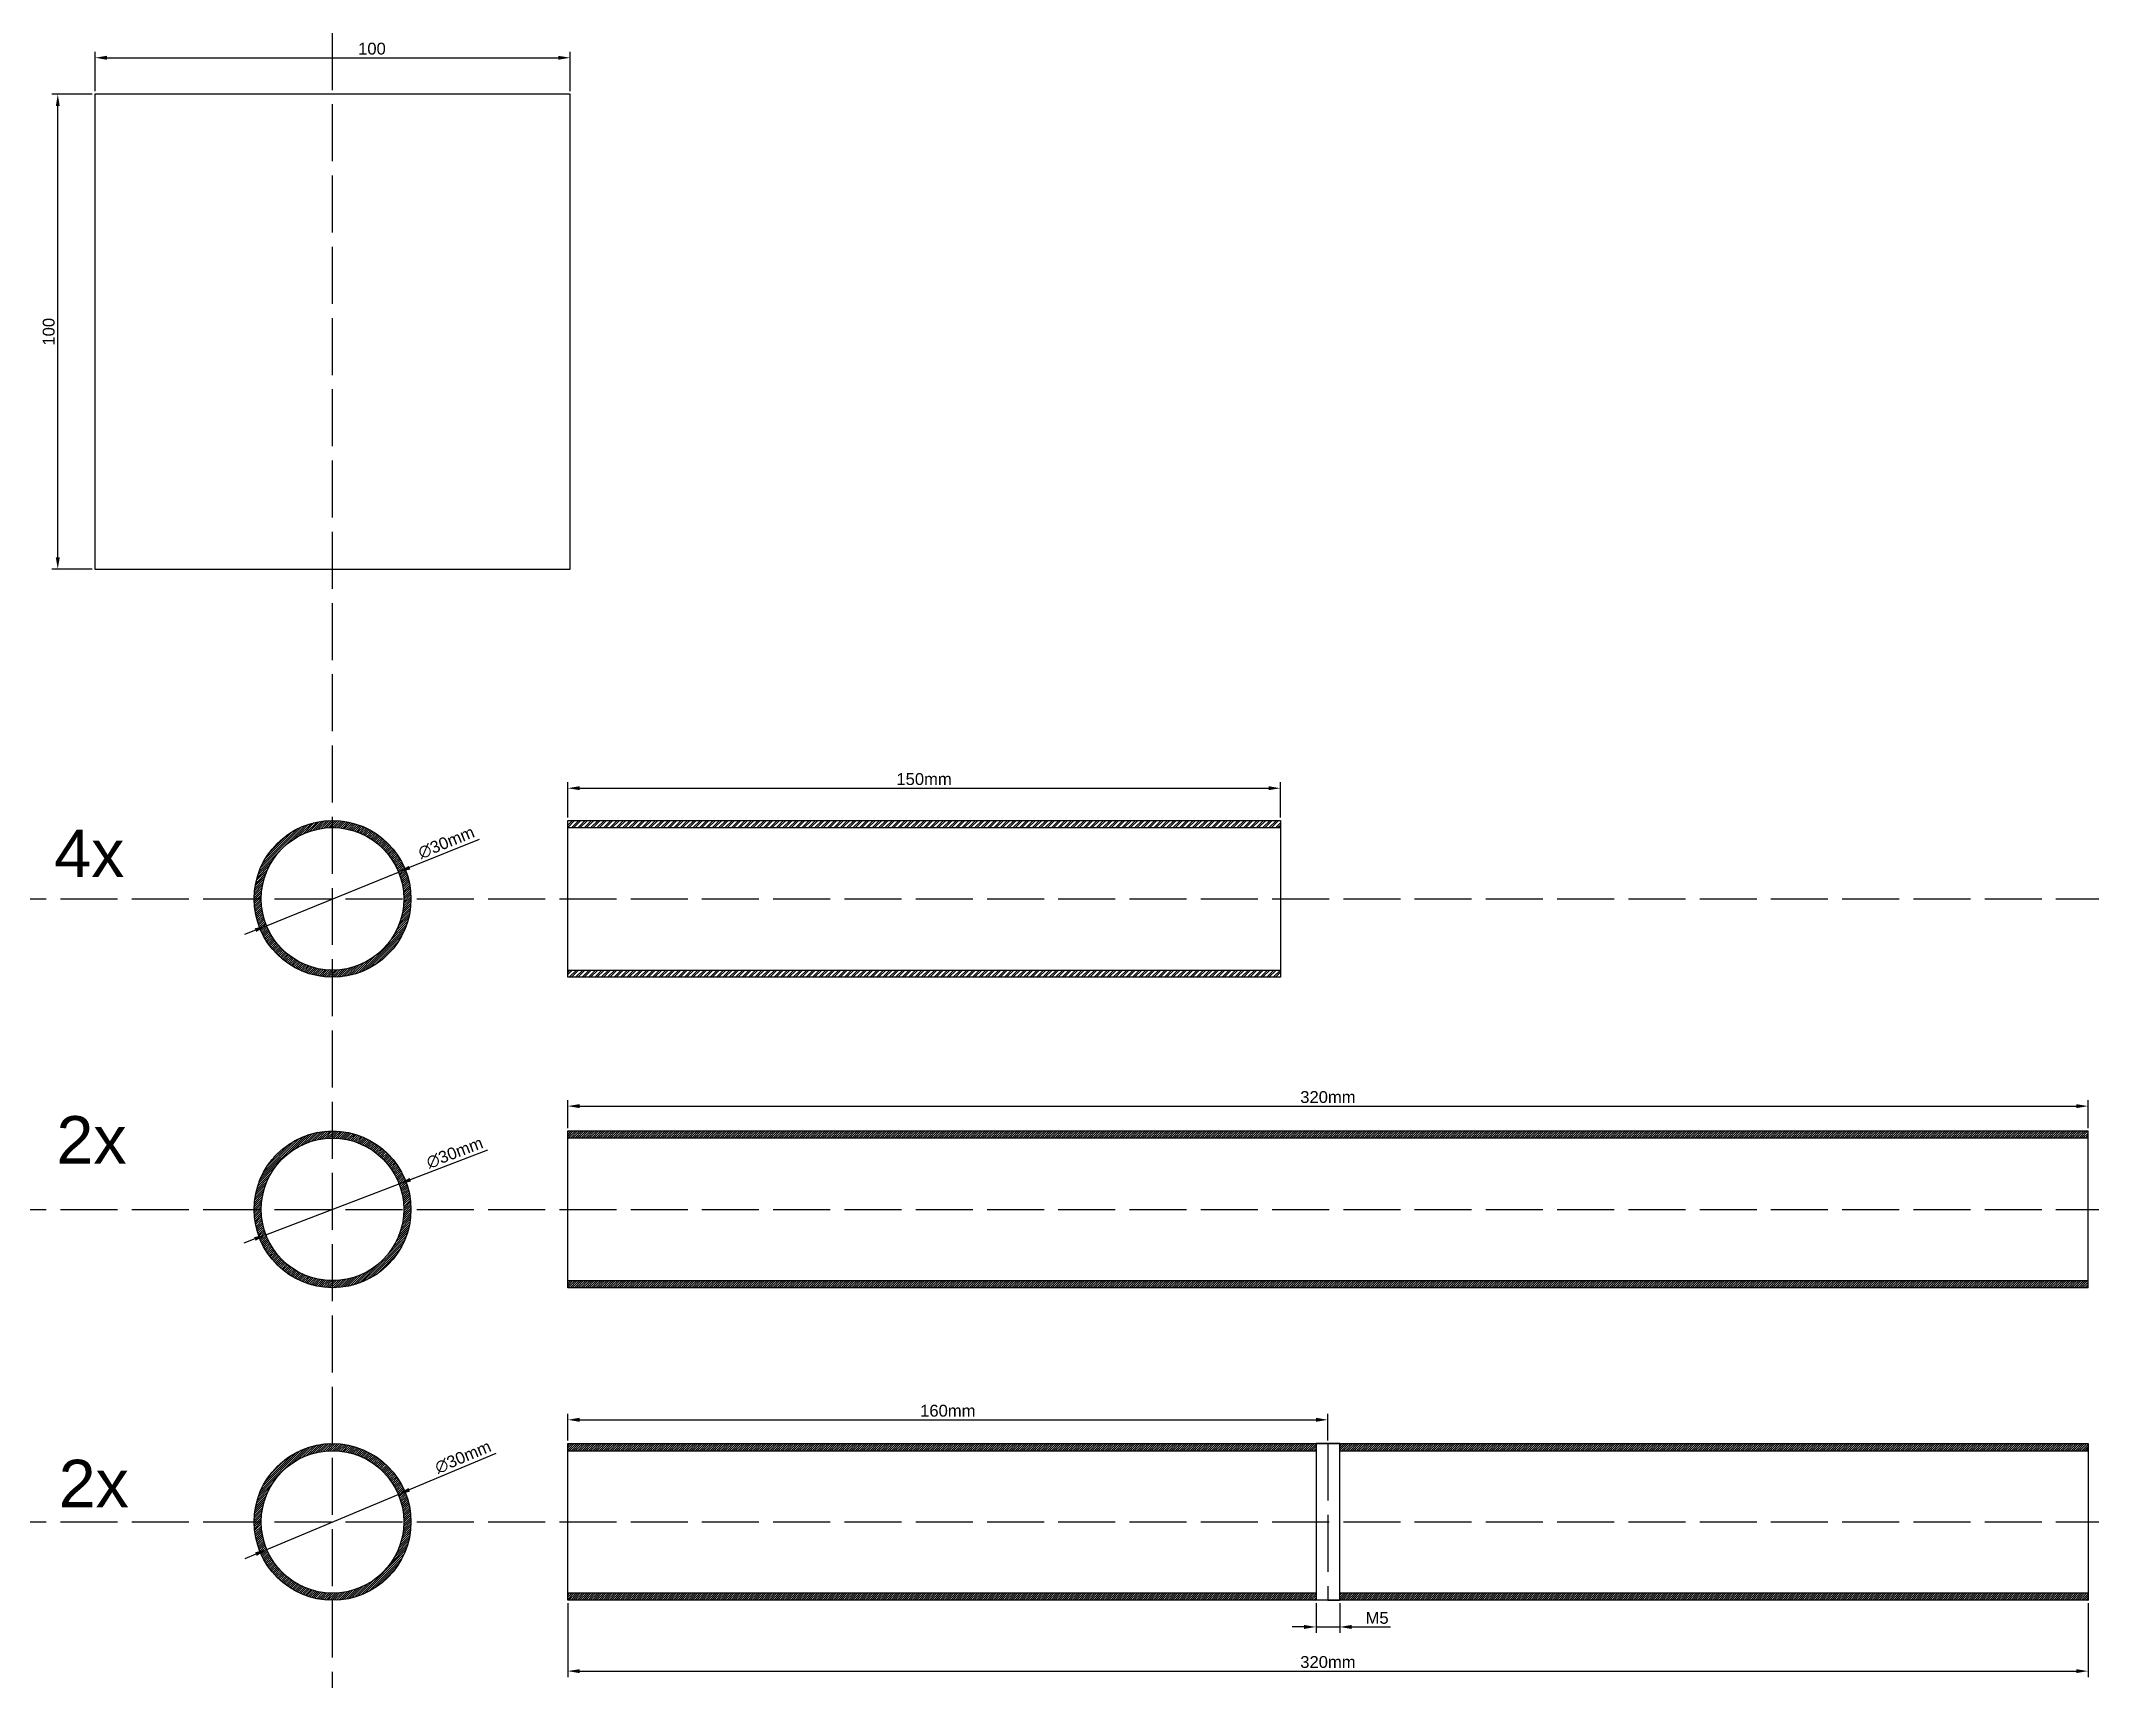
# Model space of a CAD drawing. Header units: millimetres. Extents: x 873 to 1303, y 1065 to 1410.
import ezdxf

# ---------------------------------------------------------------- set-up
doc = ezdxf.new("R2010")
doc.units = ezdxf.units.MM
doc.linetypes.add('ACAD_ISO02W100', pattern=[15, 12, -3])
for name, color, linetype in [('Capa.1 (Estructura)', 7, 'Continuous'), ('Capa.2 (Ejes)', 80, 'ACAD_ISO02W100'), ('Capa.4 (Cotas)', 10, 'Continuous')]:
    doc.layers.add(name, color=color, linetype=linetype)
doc.styles.get("Standard").update_dxf_attribs({"font": 'arial.ttf'})
doc.dimstyles.new('ISO-25', dxfattribs={"dimtxt": 2.5, "dimasz": 2.5, "dimexe": 1.25, "dimexo": 0.625, "dimtad": 1, "dimtxsty": 'Standard', "dimcen": 2.5, "dimadec": 0, "dimazin": 0, "dimtfac": 1, "dimtmove": 0, "dimatfit": 3, "dimfxl": 1, "dimarcsym": 0})

# ---------------------------------------------------------------- blocks, each defined once
blk = doc.blocks.new('*D1')
at = {"layer": 'Capa.4 (Cotas)', "color": 0, "lineweight": -2, "transparency": 16777216}
for p, q in [((968.26, 1112.46), (950.04, 1104.81)), ((920.07, 1092.25), (947.74, 1103.85)), ((917.77, 1091.28), (915.46, 1090.31))]:
    blk.add_line(p, q, dxfattribs=at)
at = {"layer": 'Capa.4 (Cotas)', "color": 0, "transparency": 16777216}
for points in [[(949.88, 1105.2), (950.2, 1104.43), (947.74, 1103.85)], [(917.61, 1091.66), (917.93, 1090.89), (920.07, 1092.25)]]:
    blk.add_solid(points, dxfattribs=at)
at = {"layer": 'Defpoints', "color": 0, "transparency": 16777216}
for p in [(947.74, 1103.85), (920.07, 1092.25)]:
    blk.add_point(p, dxfattribs=at)
at = {"layer": 'Capa.4 (Cotas)', "color": 0, "transparency": 16777216, "insert": (961.37, 1111.7), "char_height": 2.5, "attachment_point": 5, "rotation": 22.7526}
blk.add_mtext('∅30mm', dxfattribs=at)
blk = doc.blocks.new('*D2')
at = {"layer": 'Capa.4 (Cotas)', "color": 0, "lineweight": -2, "transparency": 16777216}
for p, q in [((966.53, 1176.29), (950.26, 1170.09)), ((919.89, 1158.51), (947.92, 1169.2)), ((917.55, 1157.62), (915.22, 1156.73))]:
    blk.add_line(p, q, dxfattribs=at)
at = {"layer": 'Capa.4 (Cotas)', "color": 0, "transparency": 16777216}
for points in [[(950.11, 1170.48), (950.41, 1169.7), (947.92, 1169.2)], [(917.41, 1158.01), (917.7, 1157.23), (919.89, 1158.51)]]:
    blk.add_solid(points, dxfattribs=at)
at = {"layer": 'Defpoints', "color": 0, "transparency": 16777216}
for p in [(947.92, 1169.2), (919.89, 1158.51)]:
    blk.add_point(p, dxfattribs=at)
at = {"layer": 'Capa.4 (Cotas)', "color": 0, "transparency": 16777216, "insert": (959.62, 1175.76), "char_height": 2.5, "attachment_point": 5, "rotation": 20.8676}
blk.add_mtext('∅30mm', dxfattribs=at)
blk = doc.blocks.new('*D4')
at = {"layer": 'Capa.4 (Cotas)', "color": 0, "lineweight": -2, "transparency": 16777216}
for p, q in [((964.76, 1241.75), (950.12, 1235.81)), ((920.01, 1223.58), (947.8, 1234.87)), ((917.69, 1222.64), (915.38, 1221.7))]:
    blk.add_line(p, q, dxfattribs=at)
at = {"layer": 'Capa.4 (Cotas)', "color": 0, "transparency": 16777216}
for points in [[(949.96, 1236.19), (950.28, 1235.42), (947.8, 1234.87)], [(917.53, 1223.02), (917.85, 1222.25), (920.01, 1223.58)]]:
    blk.add_solid(points, dxfattribs=at)
at = {"layer": 'Defpoints', "color": 0, "transparency": 16777216}
for p in [(947.8, 1234.87), (920.01, 1223.58)]:
    blk.add_point(p, dxfattribs=at)
at = {"layer": 'Capa.4 (Cotas)', "color": 0, "transparency": 16777216, "insert": (957.86, 1241.08), "char_height": 2.5, "width": 6.2926, "attachment_point": 5, "rotation": 22.1021}
blk.add_mtext('∅30mm', dxfattribs=at)
blk = doc.blocks.new('*D6')
at = {"layer": 'Capa.4 (Cotas)', "color": 0, "lineweight": -2, "transparency": 16777216}
for p, q in [((983.41, 1080.92), (983.41, 1065.39)), ((1303.41, 1080.92), (1303.41, 1065.39)), ((985.91, 1066.64), (1300.91, 1066.64))]:
    blk.add_line(p, q, dxfattribs=at)
at = {"layer": 'Capa.4 (Cotas)', "color": 0, "transparency": 16777216}
for points in [[(985.91, 1067.05), (985.91, 1066.22), (983.41, 1066.64)], [(1300.91, 1067.05), (1300.91, 1066.22), (1303.41, 1066.64)]]:
    blk.add_solid(points, dxfattribs=at)
at = {"layer": 'Defpoints', "color": 0, "transparency": 16777216}
for p in [(983.41, 1081.55), (1303.41, 1081.55), (1303.41, 1066.64)]:
    blk.add_point(p, dxfattribs=at)
at = {"layer": 'Capa.4 (Cotas)', "color": 0, "transparency": 16777216, "insert": (1143.41, 1068.54), "char_height": 2.5, "attachment_point": 5}
blk.add_mtext('320mm', dxfattribs=at)
blk = doc.blocks.new('*D7')
at = {"layer": 'Capa.4 (Cotas)', "color": 0, "lineweight": -2, "transparency": 16777216}
for p, q in [((983.41, 1115.17), (983.41, 1120.8)), ((1143.41, 1115.17), (1143.41, 1120.8)), ((985.91, 1119.55), (1140.91, 1119.55))]:
    blk.add_line(p, q, dxfattribs=at)
at = {"layer": 'Capa.4 (Cotas)', "color": 0, "transparency": 16777216}
for points in [[(985.91, 1119.97), (985.91, 1119.14), (983.41, 1119.55)], [(1140.91, 1119.97), (1140.91, 1119.14), (1143.41, 1119.55)]]:
    blk.add_solid(points, dxfattribs=at)
at = {"layer": 'Defpoints', "color": 0, "transparency": 16777216}
for p in [(1143.41, 1119.55), (983.41, 1114.55), (1143.41, 1114.55)]:
    blk.add_point(p, dxfattribs=at)
at = {"layer": 'Capa.4 (Cotas)', "color": 0, "transparency": 16777216, "insert": (1063.41, 1121.45), "char_height": 2.5, "width": 5.2797, "attachment_point": 5}
blk.add_mtext('160mm', dxfattribs=at)
blk = doc.blocks.new('*D8')
at = {"layer": 'Capa.4 (Cotas)', "color": 0, "lineweight": -2, "transparency": 16777216}
for p, q in [((1140.91, 1080.92), (1140.91, 1074.69)), ((1145.91, 1080.92), (1145.91, 1074.69)), ((1138.41, 1075.94), (1135.91, 1075.94)), ((1140.91, 1075.94), (1145.91, 1075.94)), ((1148.41, 1075.94), (1156.61, 1075.94))]:
    blk.add_line(p, q, dxfattribs=at)
at = {"layer": 'Capa.4 (Cotas)', "color": 0, "transparency": 16777216}
for points in [[(1138.41, 1076.36), (1138.41, 1075.52), (1140.91, 1075.94)], [(1148.41, 1076.36), (1148.41, 1075.52), (1145.91, 1075.94)]]:
    blk.add_solid(points, dxfattribs=at)
at = {"layer": 'Defpoints', "color": 0, "transparency": 16777216}
for p in [(1140.91, 1081.55), (1145.91, 1081.55), (1145.91, 1075.94)]:
    blk.add_point(p, dxfattribs=at)
at = {"layer": 'Capa.4 (Cotas)', "color": 0, "transparency": 16777216, "insert": (1153.76, 1077.84), "char_height": 2.5, "attachment_point": 5}
blk.add_mtext('M5', dxfattribs=at)
blk = doc.blocks.new('*D9')
at = {"layer": 'Capa.4 (Cotas)', "color": 0, "lineweight": -2, "transparency": 16777216}
for p, q in [((983.41, 1246.35), (983.41, 1253.77)), ((985.91, 1252.52), (1130.91, 1252.52)), ((1133.41, 1246.35), (1133.41, 1253.77))]:
    blk.add_line(p, q, dxfattribs=at)
at = {"layer": 'Capa.4 (Cotas)', "color": 0, "transparency": 16777216}
for points in [[(985.91, 1252.94), (985.91, 1252.11), (983.41, 1252.52)], [(1130.91, 1252.94), (1130.91, 1252.11), (1133.41, 1252.52)]]:
    blk.add_solid(points, dxfattribs=at)
at = {"layer": 'Defpoints', "color": 0, "transparency": 16777216}
for p in [(1133.41, 1252.52), (983.41, 1245.72), (1133.41, 1245.72)]:
    blk.add_point(p, dxfattribs=at)
at = {"layer": 'Capa.4 (Cotas)', "color": 0, "transparency": 16777216, "insert": (1058.41, 1254.43), "char_height": 2.5, "attachment_point": 5}
blk.add_mtext('150mm', dxfattribs=at)
blk = doc.blocks.new('*D10')
at = {"layer": 'Capa.4 (Cotas)', "color": 0, "lineweight": -2, "transparency": 16777216}
for p, q in [((883.91, 1399.25), (883.91, 1407.56)), ((886.41, 1406.31), (981.41, 1406.31)), ((983.91, 1399.25), (983.91, 1407.56))]:
    blk.add_line(p, q, dxfattribs=at)
at = {"layer": 'Capa.4 (Cotas)', "color": 0, "transparency": 16777216}
for points in [[(886.41, 1406.72), (886.41, 1405.89), (883.91, 1406.31)], [(981.41, 1406.72), (981.41, 1405.89), (983.91, 1406.31)]]:
    blk.add_solid(points, dxfattribs=at)
at = {"layer": 'Defpoints', "color": 0, "transparency": 16777216}
for p in [(983.91, 1406.31), (883.91, 1398.62), (983.91, 1398.62)]:
    blk.add_point(p, dxfattribs=at)
at = {"layer": 'Capa.4 (Cotas)', "color": 0, "transparency": 16777216, "insert": (942.2, 1408.21), "char_height": 2.5, "attachment_point": 5}
blk.add_mtext('100', dxfattribs=at)
blk = doc.blocks.new('*D11')
at = {"layer": 'Capa.4 (Cotas)', "color": 0, "lineweight": -2, "transparency": 16777216}
for p, q in [((883.28, 1398.62), (874.82, 1398.62)), ((876.07, 1301.12), (876.07, 1396.12)), ((883.28, 1298.62), (874.82, 1298.62))]:
    blk.add_line(p, q, dxfattribs=at)
at = {"layer": 'Capa.4 (Cotas)', "color": 0, "transparency": 16777216}
for points in [[(875.66, 1396.12), (876.49, 1396.12), (876.07, 1398.62)], [(875.66, 1301.12), (876.49, 1301.12), (876.07, 1298.62)]]:
    blk.add_solid(points, dxfattribs=at)
at = {"layer": 'Defpoints', "color": 0, "transparency": 16777216}
for p in [(876.07, 1398.62), (883.91, 1398.62), (883.91, 1298.62)]:
    blk.add_point(p, dxfattribs=at)
at = {"layer": 'Capa.4 (Cotas)', "color": 0, "transparency": 16777216, "insert": (874.17, 1348.62), "char_height": 2.5, "attachment_point": 5, "rotation": 90}
blk.add_mtext('100', dxfattribs=at)
blk = doc.blocks.new('*D13')
at = {"layer": 'Capa.4 (Cotas)', "color": 0, "lineweight": -2, "transparency": 16777216}
for p, q in [((983.41, 1180.98), (983.41, 1186.84)), ((985.91, 1185.59), (1300.91, 1185.59)), ((1303.41, 1180.98), (1303.41, 1186.84))]:
    blk.add_line(p, q, dxfattribs=at)
at = {"layer": 'Capa.4 (Cotas)', "color": 0, "transparency": 16777216}
for points in [[(985.91, 1186.01), (985.91, 1185.17), (983.41, 1185.59)], [(1300.91, 1186.01), (1300.91, 1185.17), (1303.41, 1185.59)]]:
    blk.add_solid(points, dxfattribs=at)
at = {"layer": 'Defpoints', "color": 0, "transparency": 16777216}
for p in [(1303.41, 1185.59), (983.41, 1180.35), (1303.41, 1180.35)]:
    blk.add_point(p, dxfattribs=at)
at = {"layer": 'Capa.4 (Cotas)', "color": 0, "transparency": 16777216, "insert": (1143.41, 1187.49), "char_height": 2.5, "attachment_point": 5}
blk.add_mtext('320mm', dxfattribs=at)

msp = doc.modelspace()

# ---------------------------------------------------------------- hatches: boundary and pattern name
at = {"layer": 'Capa.1 (Estructura)'}
h = msp.add_hatch(dxfattribs=at)
h.set_pattern_fill('ANSI31', color=256, scale=0.1)
h.paths.add_polyline_path([(917.406, 1229.223, 1), (950.406, 1229.223, 1)])
h.paths.add_polyline_path([(948.906, 1229.223, -1), (918.906, 1229.223, -1)], flags=16)
h = msp.add_hatch(dxfattribs=at)
h.set_pattern_fill('ANSI32', color=256, scale=0.1)
h.paths.add_polyline_path([(1133.406, 1245.723), (983.406, 1245.723), (983.406, 1244.223), (1133.406, 1244.223)])
h.paths.add_polyline_path([(1133.406, 1214.223), (983.406, 1214.223), (983.406, 1212.723), (1133.406, 1212.723)])
h = msp.add_hatch(dxfattribs=at)
h.set_pattern_fill('ANSI31', color=256, scale=0.1)
h.paths.add_polyline_path([(950.406, 1163.854, 1), (917.406, 1163.854, 1)])
h.paths.add_polyline_path([(918.906, 1163.854, -1), (948.906, 1163.854, -1)], flags=16)
h = msp.add_hatch(dxfattribs=at)
h.set_pattern_fill('ANSI31', color=256, scale=0.1)
h.paths.add_polyline_path([(1303.406, 1148.854), (983.406, 1148.854), (983.406, 1147.354), (1303.406, 1147.354)])
h.paths.add_polyline_path([(1303.406, 1180.354), (983.406, 1180.354), (983.406, 1178.854), (1303.406, 1178.854)])
h = msp.add_hatch(dxfattribs=at)
h.set_pattern_fill('ANSI31', color=256, scale=0.1)
h.paths.add_polyline_path([(917.406, 1098.047, 1), (950.406, 1098.047, 1)])
h.paths.add_polyline_path([(948.906, 1098.047, -1), (918.906, 1098.047, -1)], flags=16)
h = msp.add_hatch(dxfattribs=at)
h.set_pattern_fill('ANSI31', color=256, scale=0.1)
h.paths.add_polyline_path([(1140.906, 1114.547), (983.406, 1114.547), (983.406, 1113.047), (1140.906, 1113.047)])
h.paths.add_polyline_path([(1303.406, 1114.547), (1145.906, 1114.547), (1145.906, 1113.047), (1303.406, 1113.047)])
h.paths.add_polyline_path([(1140.906, 1083.047), (983.406, 1083.047), (983.406, 1081.547), (1140.906, 1081.547)])
h.paths.add_polyline_path([(1303.406, 1083.047), (1145.906, 1083.047), (1145.906, 1081.547), (1303.406, 1081.547)])

# ---------------------------------------------------------------- linework, layer by layer
for p, q in [((983.906, 1398.624), (883.906, 1398.624)), ((883.906, 1398.624), (883.906, 1298.624)), ((983.906, 1298.624), (983.906, 1398.624)), ((883.906, 1298.624), (983.906, 1298.624)), ((933.906, 1298.624), (983.906, 1298.624)), ((983.406, 1212.723), (983.406, 1245.723)), ((983.406, 1245.723), (1133.406, 1245.723)), ((1133.406, 1245.723), (1133.406, 1212.723)), ((983.406, 1244.223), (1133.406, 1244.223)), ((983.406, 1214.223), (1133.406, 1214.223)), ((1133.406, 1212.723), (983.406, 1212.723)), ((983.406, 1180.354), (1303.406, 1180.354)), ((983.406, 1178.854), (983.406, 1180.354)), ((1303.406, 1178.854), (983.406, 1178.854)), ((983.406, 1148.854), (983.406, 1178.854)), ((1303.406, 1178.854), (1303.406, 1180.354)), ((1303.406, 1148.854), (1303.406, 1178.854)), ((983.406, 1148.854), (1303.406, 1148.854)), ((983.406, 1147.354), (983.406, 1148.854)), ((1303.406, 1147.354), (983.406, 1147.354)), ((1303.406, 1147.354), (1303.406, 1148.854)), ((983.406, 1081.547), (983.406, 1114.547)), ((983.406, 1114.547), (1303.406, 1114.547)), ((983.406, 1114.547), (1143.406, 1114.547)), ((983.406, 1113.047), (1140.906, 1113.047)), ((1145.906, 1114.547), (1140.906, 1114.547)), ((1140.906, 1114.547), (1140.906, 1081.547)), ((1145.906, 1081.547), (1145.906, 1114.547)), ((1145.906, 1113.047), (1303.406, 1113.047)), ((1303.406, 1114.547), (1303.406, 1081.547)), ((1140.906, 1083.047), (983.406, 1083.047)), ((1303.406, 1081.547), (983.406, 1081.547)), ((1143.406, 1081.547), (1145.906, 1081.547)), ((1303.406, 1083.047), (1145.906, 1083.047))]:
    msp.add_line(p, q, dxfattribs=at)
for centre, radius in [((933.906, 1229.223), 16.5), ((933.906, 1229.223), 15), ((933.906, 1163.854), 16.5), ((933.906, 1163.854), 15), ((933.906, 1098.047), 16.5), ((933.906, 1098.047), 15)]:
    msp.add_circle(centre, radius, dxfattribs=at)
at = {"layer": 'Capa.2 (Ejes)'}
msp.add_line((1143.406, 1114.547), (1143.406, 1081.547), dxfattribs=at)
for p, direction in [((933.906, 1098.047), (0, 1)), ((933.906, 1229.223), (1, 0)), ((933.906, 1163.854), (1, 0)), ((933.906, 1098.047), (1, 0))]:
    msp.add_xline(p, direction, dxfattribs=at)

# ---------------------------------------------------------------- texts
at = {"layer": 'Capa.1 (Estructura)', "char_height": 10, "attachment_point": 1}
for s, insert in [('4x', (875.332, 1243.804)), ('2x', (875.805, 1183.491)), ('2x', (876.277, 1111.139))]:
    msp.add_mtext_dynamic_manual_height_columns(s, width=26.89882, gutter_width=12.5, heights=[13.855], dxfattribs=dict(at, insert=insert))

# ---------------------------------------------------------------- dimensions: what is measured, and where the dimension line sits
at = {"layer": 'Capa.4 (Cotas)'}
dim = msp.add_linear_dim(base=(983.906, 1406.308), p1=(883.906, 1398.624), p2=(983.906, 1398.624), dimstyle='ISO-25', dxfattribs=at)
dim.commit()
dim.dimension.update_dxf_attribs({"geometry": '*D10', "text_midpoint": (942.2, 1406.308), "dimtype": 160})
dim = msp.add_linear_dim(base=(876.074, 1398.624), p1=(883.906, 1298.624), p2=(883.906, 1398.624), angle=90, dimstyle='ISO-25', dxfattribs=at)
dim.commit()
dim.dimension.update_dxf_attribs({"geometry": '*D11', "text_midpoint": (874.172, 1348.624)})
for base, p1, p2, picture, middle in [((1133.406, 1252.524), (983.406, 1245.723), (1133.406, 1245.723), '*D9', (1058.406, 1254.425)), ((1303.406, 1185.589), (983.406, 1180.354), (1303.406, 1180.354), '*D13', (1143.406, 1187.491)), ((1143.406, 1119.552), (983.406, 1114.547), (1143.406, 1114.547), '*D7', (1063.406, 1121.454))]:
    dim = msp.add_linear_dim(base=base, p1=p1, p2=p2, text='<>mm', dimstyle='ISO-25', dxfattribs=at)
    dim.commit()
    dim.dimension.update_dxf_attribs({"geometry": picture, "text_midpoint": middle})
dim = msp.add_diameter_dim_2p(p1=(920.008, 1223.579), p2=(947.803, 1234.866), text='<>mm', dimstyle='ISO-25', dxfattribs=at)
dim.commit()
dim.dimension.update_dxf_attribs({"geometry": '*D4', "text_midpoint": (957.857, 1241.077)})
for p1, p2, picture, middle in [((919.889, 1158.511), (947.922, 1169.197), '*D2', (960.318, 1173.923)), ((920.073, 1092.245), (947.738, 1103.848), '*D1', (962.13, 1109.884))]:
    dim = msp.add_diameter_dim_2p(p1=p1, p2=p2, text='<>mm', dimstyle='ISO-25', dxfattribs=at)
    dim.commit()
    dim.dimension.update_dxf_attribs({"geometry": picture, "text_midpoint": middle, "dimtype": 163})
for base, p1, p2, text, picture, middle in [((1303.406, 1066.636), (983.406, 1081.547), (1303.406, 1081.547), '<>mm', '*D6', (1143.406, 1066.636)), ((1145.906, 1075.939), (1140.906, 1081.547), (1145.906, 1081.547), 'M<>', '*D8', (1153.757, 1075.939))]:
    dim = msp.add_linear_dim(base=base, p1=p1, p2=p2, text=text, dimstyle='ISO-25', dxfattribs=at)
    dim.commit()
    dim.dimension.update_dxf_attribs({"geometry": picture, "text_midpoint": middle, "dimtype": 160})

doc.saveas('drawing.dxf')
